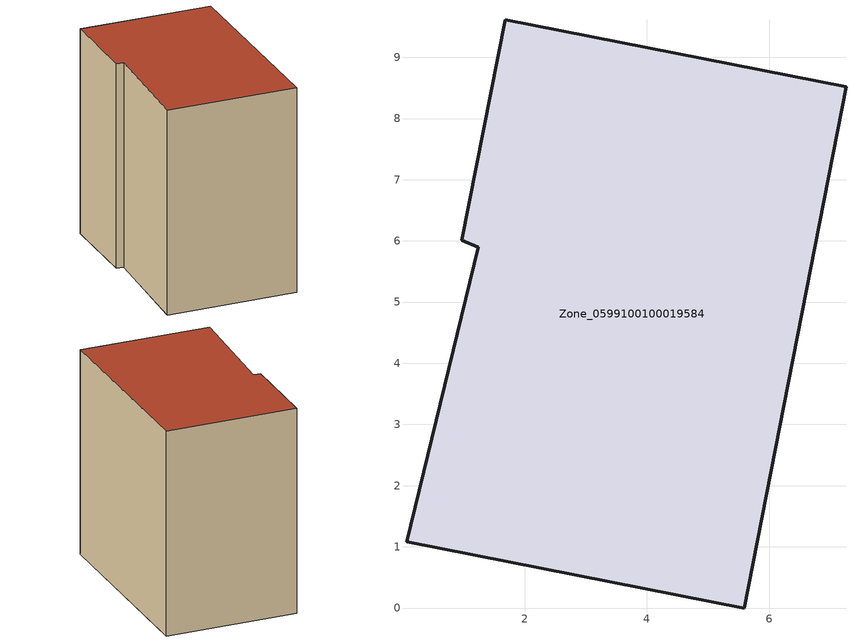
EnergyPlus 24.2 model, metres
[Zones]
Zone_0599100100019584
 floor ground (C_G): 0.07,1.08 1.24,5.89 0.97,6.01 1.68,9.61 7.25,8.52 5.59,0 z0
 wall outside (C_F): 7.25,8.52 1.68,9.61 0.97,6.01 1.24,5.89 0.07,1.08 5.59,0 7.25,8.52 z0:8.95
 roof outside (C_R): 1.24,5.89 0.07,1.08 5.59,0 7.25,8.52 1.68,9.61 0.97,6.01 z8.95
[BUILDING]
Pand.0599100100019584: North Axis=0; Terrain=City; Loads Convergence Tolerance Value=0.04; Temperature Convergence Tolerance Value=0.4; Solar Distribution=FullExterior; Maximum Number of Warmup Days=25; Minimum Number of Warmup Days=1
[Site:Location]
Rotterdam.The.Hague.AP_ZH_NLD Design_Conditions: Latitude=51.96; Longitude=4.45; Time Zone=1; Elevation=-4.5
[SITE:GROUNDTEMPERATURE:BUILDINGSURFACE]
18, 18, 18, 18, 18, 18, 18, 18, 18, 18, 18, 18
[MATERIAL] Thermal Absorptance=0.9; Solar Absorptance=0.7; Visible Absorptance=0.7
Name | Roughness | Thickness | Conductivity | Density | Specific Heat
G.TC.2015-2018 | MediumSmooth | 0.15 | 0.0428571 | 540 | 1210
F.TC.2015-2018 | Rough | 0.3 | 0.0666667 | 1920 | 840
R.TC.2015-2018 | MediumRough | 0.2 | 0.0333333 | 1500 | 1000
[CONSTRUCTION]
C_G: G.TC.2015-2018
C_F: F.TC.2015-2018
C_R: R.TC.2015-2018
[ZONE]
Zone_0599100100019584: Type=1; Multiplier=1; Ceiling Height=Autocalculate; Volume=Autocalculate; Floor Area=autocalculate; Part of Total Floor Area=Yes
[ZONEINFILTRATION:DESIGNFLOWRATE]
Infil_Zone_0599100100019584: Zone or ZoneList or Space or SpaceList=Zone_0599100100019584; Schedule=AlwaysOn; Design Flow Rate Calculation Method=Flow/Area; Flow Rate per Floor Area=0.0015; Constant Term Coefficient=1; Temperature Term Coefficient=0; Velocity Term Coefficient=0; Velocity Squared Term Coefficient=0
[HVACTEMPLATE:ZONE:IDEALLOADSAIRSYSTEM]
Zone_0599100100019584: Maximum Heating Supply Air Temperature=50; Minimum Cooling Supply Air Temperature=13; Maximum Heating Supply Air Humidity Ratio=0.0156; Minimum Cooling Supply Air Humidity Ratio=0.0077; Heating Limit=NoLimit; Cooling Limit=NoLimit; Dehumidification Control Type=ConstantSensibleHeatRatio; Cooling Sensible Heat Ratio=0.7; Dehumidification Setpoint=60; Humidification Control Type=None; Humidification Setpoint=30; Outdoor Air Method=None; Outdoor Air Flow Rate per Person=0.00944; Outdoor Air Flow Rate per Zone Floor Area=0; Outdoor Air Flow Rate per Zone=0; Demand Controlled Ventilation Type=None; Outdoor Air Economizer Type=NoEconomizer; Heat Recovery Type=None; Sensible Heat Recovery Effectiveness=0.7; Latent Heat Recovery Effectiveness=0.65
[ZONECONTROL:THERMOSTAT]
ThermostatControl_Zone_0599100100019584: Zone or ZoneList=Zone_0599100100019584; Control Type Schedule=DualSetpointControlType; Control 1=Thermostat_Zone_0599100100019584; Temperature Difference Between Cutout And Setpoint=0
[THERMOSTATSETPOINT:DUALSETPOINT]
Thermostat_Zone_0599100100019584: Heating Setpoint Temperature Schedule=HeatingSetpoint_Zone_0599100100019584; Cooling Setpoint Temperature Schedule=CoolingSetpoint_Zone_0599100100019584
[SCHEDULE:COMPACT]
HeatingSetpoint_Zone_0599100100019584: Through: 12/31, For: AllDays, Until: 24:00, 21
CoolingSetpoint_Zone_0599100100019584: Through: 12/31, For: AllDays, Until: 24:00, 24
DualSetpointControlType: Through: 12/31, For: AllDays, Until: 24:00, 4
AlwaysOn: Through: 12/31, For: AllDays, Until: 24:00, 1
